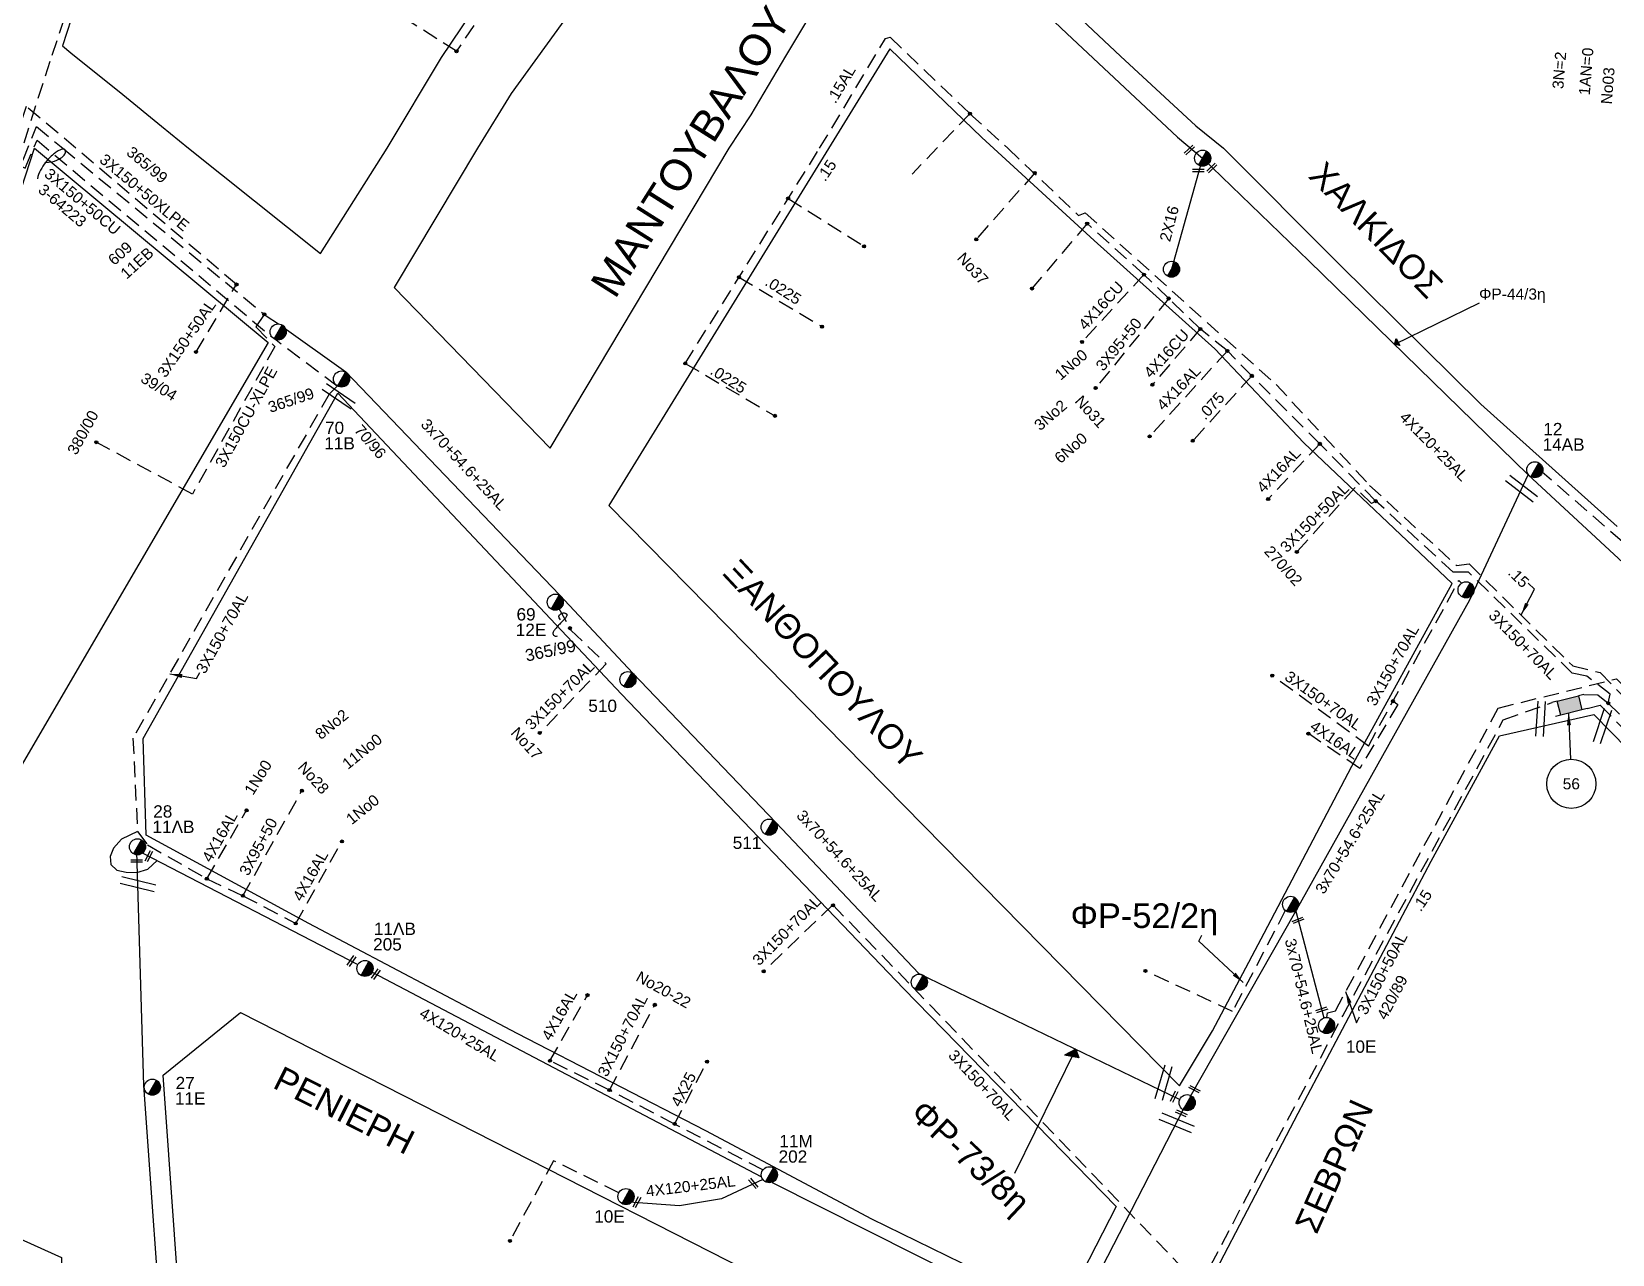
# Model space of a CAD drawing. Header units: millimetres. Extents: x 974 to 2037, y 106 to 580.
# Drawn here: x 1676.8 to 1805.4, y 255 to 354.4 of the extents above; entities that cross this region are included whole.
import ezdxf

# ---------------------------------------------------------------- set-up
doc = ezdxf.new("R2010")
doc.units = ezdxf.units.MM
doc.linetypes.add('DASHED', pattern=[19.05, 12.7, -6.35])
for name, color, linetype in [('Link Box 4 Διευθύνσεων', 7, 'Continuous'), ('Άγνωστα', 7, 'Continuous'), ('Γέφυρες Εναέριου Δικτύου', 7, 'Continuous'), ('Γυμνά εναέρια ΧΤ (1Φ)   2x16AL', 7, 'Continuous'), ('Επιγραφές - Σχήματα', 7, 'Continuous'), ('Καλώδια ΧΤ   3x150+50AL', 7, 'DASHED'), ('Καλώδια ΧΤ   3x150+50CU', 7, 'DASHED'), ('Καλώδια ΧΤ   3x150+70AL', 7, 'DASHED'), ('Καλώδια ΧΤ   3x150AL+50XLPE', 7, 'DASHED'), ('Καλώδια ΧΤ   3x95+50 AL XLPE', 7, 'DASHED'), ('Μηχανική τομή', 7, 'Continuous'), ('Στύλος ΦΜ', 7, 'Continuous'), ('Στύλος ΦΜ @ 1', 7, 'Continuous'), ('Συνδέσεις', 7, 'Continuous'), ('Συνεστραμμένα ΧΤ   3x70+54.6+25 AL', 7, 'SYN_LINE'), ('Συνεστραμμένα ΧΤ   4x120+25 AL', 7, 'SYN_LINE'), ('Τομή', 7, 'Continuous'), ('Υπόβαθρο ΔΕΗ', 7, 'Continuous'), ('Υπόγεια Καλώδια Δικτύου ΧΤ   .15', 7, 'DASHED'), ('Υπόγεια καλώδια Δικτύου ΧΤ και Παρ. ΧΤ - 3X150+70 AL', 7, 'DASHED'), ('Υπόγεια καλώδια Παροχών ΧΤ   .0225', 7, 'DASHED'), ('Υπόγεια καλώδια Παροχών ΧΤ   .075', 7, 'DASHED'), ('Υπόγεια καλώδια Παροχών ΧΤ   .10', 7, 'DASHED'), ('Υπόγεια καλώδια Παροχών ΧΤ   .15', 7, 'DASHED'), ('Υπόγεια καλώδια Παροχών ΧΤ   4x16AL', 7, 'DASHED'), ('Υπόγεια καλώδια Παροχών ΧΤ   4x16CU', 7, 'DASHED'), ('Υπόγεια καλώδια Παροχών ΧΤ   4x25', 7, 'DASHED')]:
    doc.layers.add(name, color=color, linetype=linetype)
doc.styles.get("Standard").update_dxf_attribs({"font": 'arial.ttf'})
doc.linetypes.add('SYN_LINE', pattern='A,0.5,-0.0001,["/\\/\\/\\/",Standard,S=0.1,R=0,X=0,Y=-0.05],-0.25', length=0.7501)
doc.dimstyles.new('ISO-25', dxfattribs={"dimtxt": 2.5, "dimasz": 2.5, "dimexe": 1.25, "dimexo": 0.625, "dimtad": 1, "dimtxsty": 'Standard', "dimcen": 2.5, "dimadec": 0, "dimazin": 0, "dimtfac": 1, "dimtmove": 0, "dimatfit": 3, "dimfxl": 1, "dimarcsym": 0})

# ---------------------------------------------------------------- blocks, each defined once
blk = doc.blocks.new('LINK BOX 4 ΑΝΑΧΩΡΗΣΕΩΝ')
at = {"layer": 'Link Box 4 Διευθύνσεων', "ltscale": 40}
blk.add_hatch(color=256, dxfattribs=at).paths.add_polyline_path([(-3.54, 0), (-3.54, -4.67), (3.54, -4.67), (3.54, 0)])
for p, q in [((-3.54, 0), (-5.33, 0)), ((5.33, 0), (3.54, 0)), ((-3.54, -4.67), (-5.33, -4.67)), ((5.33, -4.67), (3.54, -4.67))]:
    blk.add_line(p, q, dxfattribs=at)
blk.add_lwpolyline([(-3.54, -4.67), (-3.54, 0), (3.54, 0), (3.54, -4.67)], close=True, dxfattribs=at)
blk = doc.blocks.new('ΥΠΑΡΧΩΝ ΤΣΙΜΕΝΤΕΝΙΟΣ ΣΤΥΛΟΣ')
at = {"layer": 'Στύλος ΦΜ'}
blk.add_hatch(color=256, dxfattribs=at).paths.add_polyline_path([(-1.29, -2.28, 0.574793), (2.62, 0, 0.268822), (1.3, 2.27)])
blk.add_line((-1.29, -2.28), (1.3, 2.27), dxfattribs=at)
blk.add_circle((0, 0), 2.62, dxfattribs=at)
at = {"layer": 'Στύλος ΦΜ', "flags": 4}
for tag, p in [('ΑΡΙΘΜΟΣ', (-4.68, 8.05)), ('ΤΥΠΟΣ', (-4.91, 3.03))]:
    blk.add_attdef(tag, p, '', height=4, dxfattribs=at)
blk = doc.blocks.new('_ΣΥΝΔΕΣΗ')
at = {"layer": 'Συνδέσεις', "linetype": 'SYN_LINE', "ltscale": 40}
blk.add_hatch(color=256, dxfattribs=at).paths.add_polyline_path([(0.5, -0.01, 1), (-0.5, -0.01, 1)])
at = {"layer": 'Συνδέσεις'}
blk.add_circle((0, -0.01), 0.5, dxfattribs=at)
blk = doc.blocks.new('ΤΟΜΗ')
at = {"layer": 'Τομή', "ltscale": 40}
for p, q in [((-5.68, 0), (5.68, 0)), ((5.68, -2.33), (-5.68, -2.33))]:
    blk.add_line(p, q, dxfattribs=at)
blk = doc.blocks.new('ΜΗΧΑΝΙΚΗ ΤΟΜΗ')
at = {"layer": 'Μηχανική τομή', "ltscale": 40}
for p, q in [((-1.89, 0.78), (1.89, 0.78)), ((1.89, 0), (-1.89, 0))]:
    blk.add_line(p, q, dxfattribs=at)

msp = doc.modelspace()

# ---------------------------------------------------------------- hatches: boundary and pattern name
at = {"layer": 'Επιγραφές - Σχήματα', "ltscale": 5}
h = msp.add_hatch(color=256, dxfattribs=at)
h.paths.add_polyline_path([(1787.8, 329.46), (1787.66, 328.98), (1787.97, 329.12)])
h.paths.add_polyline_path([(1787.97, 329.12), (1787.66, 328.98), (1788.09, 328.89)])
h = msp.add_hatch(color=256, dxfattribs=at)
h.paths.add_polyline_path([(1761.74, 271.66), (1760.84, 271.16), (1761.44, 271.05)])
h.paths.add_polyline_path([(1761.44, 271.05), (1762, 270.95), (1761.74, 271.66)])

# ---------------------------------------------------------------- linework, layer by layer
at = {"layer": 'Άγνωστα', "color": 30, "linetype": 'DASHED', "ltscale": 0.1}
msp.add_lwpolyline([(1778.78, 282.93), (1774.49, 274.72), (1767.41, 278.02)], dxfattribs=at)
at = {"layer": 'Γέφυρες Εναέριου Δικτύου', "ltscale": 0.1}
msp.add_lwpolyline([(1685.45, 289.36), (1684.14, 288.73), (1683.49, 287.99), (1683.22, 287.32), (1683.28, 286.67), (1683.78, 286.2), (1684.52, 286.05), (1685.41, 286.02), (1686.29, 286.29), (1687.04, 287)], dxfattribs=at)
at = {"layer": 'Γυμνά εναέρια ΧΤ (1Φ)   2x16AL', "color": 173, "ltscale": 14}
msp.add_lwpolyline([(1772.06, 344.12), (1769.53, 335.09)], dxfattribs=at)
at = {"layer": 'Επιγραφές - Σχήματα'}
msp.add_lwpolyline([(1677.91, 343.77), (1678.21, 343.79), (1678.48, 343.83), (1678.71, 343.89), (1678.9, 343.95), (1679.06, 344.03), (1679.2, 344.11), (1679.31, 344.19), (1679.4, 344.28), (1679.48, 344.36), (1679.53, 344.44), (1679.57, 344.51), (1679.59, 344.58), (1679.6, 344.64), (1679.6, 344.69), (1679.6, 344.74), (1679.58, 344.78), (1679.56, 344.81), (1679.53, 344.84), (1679.49, 344.85), (1679.45, 344.86), (1679.41, 344.87), (1679.36, 344.86), (1679.31, 344.85), (1679.25, 344.83), (1679.19, 344.81), (1679.13, 344.78), (1679.06, 344.74), (1678.99, 344.71), (1678.92, 344.66), (1678.84, 344.61), (1678.77, 344.56), (1678.69, 344.5), (1678.61, 344.44), (1678.53, 344.37), (1678.44, 344.29), (1678.35, 344.21), (1678.26, 344.12), (1678.17, 344.01), (1678.07, 343.9), (1677.97, 343.77), (1677.87, 343.63), (1677.76, 343.48), (1677.66, 343.32), (1677.56, 343.15), (1677.48, 342.98), (1677.41, 342.8), (1677.36, 342.62), (1677.33, 342.45)], dxfattribs=at)
at = {"layer": 'Επιγραφές - Σχήματα', "ltscale": 5}
for points in [[(1794.54, 332.34), (1787.66, 328.98), (1787.8, 329.46), (1788.09, 328.89), (1787.66, 328.98)], [(1756.8, 261.56), (1756.8, 261.56), (1756.8, 261.56), (1761.74, 271.66), (1761.74, 271.66), (1760.84, 271.16)], [(1761.74, 271.66), (1762, 270.95), (1760.84, 271.16)]]:
    msp.add_lwpolyline(points, dxfattribs=at)
at = {"layer": 'Επιγραφές - Σχήματα', "ltscale": 0.1}
msp.add_lwpolyline([(1719.85, 306.57), (1719.78, 306.66), (1719.74, 306.74), (1719.72, 306.81), (1719.72, 306.87), (1719.73, 306.91), (1719.75, 306.95), (1719.78, 306.98), (1719.81, 307.01), (1719.85, 307.03), (1719.88, 307.06), (1719.92, 307.08), (1719.95, 307.09), (1719.99, 307.11), (1720.03, 307.12), (1720.07, 307.13), (1720.11, 307.13), (1720.15, 307.13), (1720.19, 307.12), (1720.23, 307.11), (1720.26, 307.1), (1720.3, 307.08), (1720.32, 307.06), (1720.35, 307.03), (1720.36, 307.01), (1720.36, 306.97), (1720.36, 306.94), (1720.35, 306.9), (1720.33, 306.86), (1720.31, 306.82), (1720.28, 306.77), (1720.24, 306.72), (1720.2, 306.68), (1720.16, 306.63), (1720.11, 306.58), (1720.06, 306.52), (1720.01, 306.47), (1719.96, 306.42), (1719.9, 306.36), (1719.84, 306.3), (1719.78, 306.23), (1719.72, 306.17), (1719.66, 306.1), (1719.6, 306.03), (1719.54, 305.97), (1719.49, 305.9), (1719.44, 305.84), (1719.39, 305.78), (1719.35, 305.72), (1719.31, 305.67), (1719.28, 305.62), (1719.26, 305.58), (1719.24, 305.55), (1719.23, 305.51), (1719.23, 305.47), (1719.23, 305.44), (1719.24, 305.4), (1719.26, 305.37), (1719.29, 305.33), (1719.32, 305.3), (1719.37, 305.27), (1719.41, 305.25), (1719.47, 305.24), (1719.53, 305.25), (1719.6, 305.26)], dxfattribs=at)
at = {"layer": 'Επιγραφές - Σχήματα', "color": 7}
msp.add_circle((1802.04, 293.23), 2, dxfattribs=at)
at = {"layer": 'Καλώδια ΧΤ   3x150+50AL', "color": 85, "ltscale": 0.1}
msp.add_lwpolyline([(1690.21, 328.37), (1693.5, 333.85)], dxfattribs=at)
at = {"layer": 'Καλώδια ΧΤ   3x150+50AL', "color": 30, "ltscale": 0.1}
msp.add_lwpolyline([(1782.17, 274.24), (1782.2, 274.6), (1782.2, 274.6), (1782.87, 274.78), (1796.1, 299.4), (1805.72, 301.78), (1822.14, 285.66), (1824.85, 283.07), (1829.59, 288), (1825.41, 291.45), (1822.82, 291.3), (1819.35, 294.36), (1818.11, 295.15), (1817.03, 296.43), (1816.59, 297.56), (1816.6, 298.97), (1816.98, 299.92), (1818.15, 300.68), (1818.6, 300.98), (1819.22, 309), (1819.75, 309.39), (1821.11, 327.12), (1823.86, 327.3)], dxfattribs=at)
at = {"layer": 'Καλώδια ΧΤ   3x150+50AL', "color": 5, "ltscale": 0.1}
for points in [[(1799.48, 318.78), (1808.31, 311.1), (1808.43, 309.83), (1809.53, 309.07), (1810.6, 309.18)], [(1786.14, 316.23), (1785.8, 316.03), (1784.45, 317.33), (1779.72, 312.1)], [(1803.06, 300.49), (1804.19, 300.48), (1805.04, 299.8), (1818.87, 286.14), (1819.31, 285.72), (1820.68, 285.85), (1821.38, 285.54)]]:
    msp.add_lwpolyline(points, dxfattribs=at)
at = {"layer": 'Καλώδια ΧΤ   3x150+50AL', "color": 85, "linetype": 'DASHED', "ltscale": 0.1}
msp.add_lwpolyline([(1803.34, 299.36), (1804.39, 299.64), (1819.13, 284.38), (1819.13, 284.38)], dxfattribs=at)
at = {"layer": 'Καλώδια ΧΤ   3x150+50CU', "color": 1, "ltscale": 0.1}
msp.add_lwpolyline([(1653.98, 328.77), (1659.09, 326.68), (1666.07, 344.93), (1667.63, 349.14), (1676.15, 343.98), (1677.25, 346.7), (1679.37, 344.93), (1695.91, 331.3), (1696.91, 330.65)], dxfattribs=at)
at = {"layer": 'Καλώδια ΧΤ   3x150+50CU', "color": 5, "ltscale": 0.1}
for points in [[(1653.82, 328.23), (1659.59, 326.04), (1666.71, 344.93), (1667.93, 348.31), (1676.31, 343.3), (1677.28, 345.58), (1696.38, 329.59)], [(1701.7, 325.57), (1696.58, 329.42)]]:
    msp.add_lwpolyline(points, dxfattribs=at)
at = {"layer": 'Καλώδια ΧΤ   3x150+70AL', "color": 5, "ltscale": 0.1}
for points in [[(1805.04, 299.8), (1805.2, 300.54), (1803.3, 301.99), (1802.11, 302.23), (1793.68, 310.46), (1792.42, 310.46), (1786.14, 316.23), (1781.59, 320.89), (1776.06, 326.42), (1774.07, 328.45), (1771.87, 330.23), (1769.3, 332.71), (1767.29, 334.66), (1762.67, 338.8)], [(1785.54, 296.31), (1792.9, 309.77), (1793.12, 309.56)]]:
    msp.add_lwpolyline(points, dxfattribs=at)
at = {"layer": 'Καλώδια ΧΤ   3x150+70AL', "color": 5, "linetype": 'DASHED', "ltscale": 0.1}
msp.add_lwpolyline([(1685.45, 289.36), (1686.27, 288.26), (1691.09, 285.52), (1694.02, 284.13), (1698.32, 281.88)], dxfattribs=at)
at = {"layer": 'Καλώδια ΧΤ   3x150+70AL', "color": 133, "linetype": 'DASHED', "ltscale": 0.1}
for points in [[(1736.31, 261.83), (1729.12, 265.56), (1723.83, 268.33), (1718.99, 270.71)], [(1724.59, 259.97), (1719.28, 262.57), (1715.73, 256.06)]]:
    msp.add_lwpolyline(points, dxfattribs=at)
at = {"layer": 'Καλώδια ΧΤ   3x150AL+50XLPE', "color": 85, "ltscale": 0.1}
msp.add_lwpolyline([(1693.5, 333.85), (1680.45, 344.93), (1676.39, 348.32), (1675.28, 344.93), (1672.72, 336.41), (1662.44, 339.32)], dxfattribs=at)
at = {"layer": 'Καλώδια ΧΤ   3x150AL+50XLPE', "color": 1, "linetype": 'DASHED', "ltscale": 0.1}
msp.add_lwpolyline([(1695.76, 331.42), (1695.08, 330.4), (1696.62, 328.81), (1689.92, 316.8), (1682.1, 321.02)], dxfattribs=at)
at = {"layer": 'Καλώδια ΧΤ   3x95+50 AL XLPE', "color": 5, "linetype": 'DASHED', "ltscale": 0.1}
for points in [[(1769.3, 332.71), (1763.36, 325.43)], [(1694.02, 284.13), (1698.82, 292.68)]]:
    msp.add_lwpolyline(points, dxfattribs=at)
at = {"layer": 'Συνεστραμμένα ΧΤ   3x70+54.6+25 AL', "color": 1, "ltscale": 5}
msp.add_lwpolyline([(1697.19, 330.47), (1702.38, 326.74)], dxfattribs=at)
at = {"layer": 'Συνεστραμμένα ΧΤ   3x70+54.6+25 AL', "color": 1, "ltscale": 10}
msp.add_lwpolyline([(1702.38, 326.74), (1719.76, 308.61), (1725.73, 302.23), (1737.35, 290.1), (1748.99, 277.82), (1770.2, 267.57)], dxfattribs=at)
at = {"layer": 'Συνεστραμμένα ΧΤ   3x70+54.6+25 AL', "color": 30, "ltscale": 10}
for points in [[(1771.06, 267.78), (1779.63, 282.88), (1793.8, 308.19), (1798.53, 318.37)], [(1779.63, 282.88), (1781.92, 274.2)]]:
    msp.add_lwpolyline(points, dxfattribs=at)
at = {"layer": 'Συνεστραμμένα ΧΤ   3x70+54.6+25 AL', "color": 6, "ltscale": 10}
msp.add_lwpolyline([(1761.49, 249.24), (1770.58, 266.93)], dxfattribs=at)
at = {"layer": 'Συνεστραμμένα ΧΤ   4x120+25 AL', "color": 173, "ltscale": 10}
for points in [[(1726.78, 403.29), (1734.03, 395.5), (1744.92, 384.61), (1746, 369.23), (1750.39, 364.35), (1761.01, 354.26), (1770.01, 345.82), (1772.06, 344.12)], [(1772.06, 344.12), (1780.69, 335.78), (1798.53, 318.37), (1820.57, 297.96)]]:
    msp.add_lwpolyline(points, dxfattribs=at)
at = {"layer": 'Συνεστραμμένα ΧΤ   4x120+25 AL', "color": 85, "ltscale": 10}
msp.add_lwpolyline([(1685.36, 287.71), (1685.94, 268.69), (1687.66, 244.83), (1688.78, 230.4)], dxfattribs=at)
at = {"layer": 'Συνεστραμμένα ΧΤ   4x120+25 AL', "color": 5, "ltscale": 10}
for points in [[(1685.88, 287.6), (1703.37, 278.53)], [(1704.53, 277.91), (1736.2, 261.26), (1736.2, 261.26)], [(1737.05, 260.82), (1760.36, 249.07)]]:
    msp.add_lwpolyline(points, dxfattribs=at)
at = {"layer": 'Συνεστραμμένα ΧΤ   4x120+25 AL', "color": 133, "ltscale": 5}
msp.add_lwpolyline([(1736.29, 261.06), (1732.95, 259.49), (1729.52, 258.91), (1725.42, 259.22)], dxfattribs=at)
at = {"layer": 'Υπόβαθρο ΔΕΗ'}
for points in [[(1705.74, 344.93), (1710.16, 352.3), (1719.14, 365.65), (1718.04, 366.44), (1713.52, 369.56), (1709.35, 372.44), (1702.9, 376.89), (1697.02, 380.9), (1692.33, 384.03), (1689.96, 385.81), (1687.05, 376.15), (1685.33, 370.58), (1683.81, 365.43), (1681.46, 359.79), (1679.35, 353.26), (1680.02, 352.7), (1684.26, 349.29), (1687.4, 346.73), (1689.59, 344.93), (1700.33, 336.37), (1705.74, 344.93)], [(1733.57, 344.93), (1735.34, 347.64), (1738.17, 352.41), (1741.84, 358.56), (1740.13, 360.16), (1737.16, 362.16), (1735.53, 362.8), (1733.58, 363.17), (1731.89, 363.47), (1729.22, 363.34), (1726.07, 362.27), (1724.17, 360.92), (1715.83, 349.37), (1713.11, 344.93), (1706.33, 333.59), (1719.01, 320.54), (1733.57, 344.93)], [(1759.57, 357.89), (1765.37, 352.43), (1771.52, 346.75), (1773.77, 344.93), (1783.13, 335.53), (1794.69, 324.11), (1805.77, 314.16)], [(1746.63, 353.01), (1723.79, 315.87), (1770.17, 268.67), (1772.87, 273.14), (1777.06, 281.09), (1784.18, 294.66), (1792.34, 309.53), (1780.28, 320.96), (1773.04, 328.62), (1763.25, 337.42), (1754.1, 345.8), (1746.63, 353.01)], [(1686.16, 289.06), (1685.9, 296.92), (1701.73, 325.02), (1724.8, 300.54), (1747.74, 276.58), (1765.02, 258.85), (1760.62, 250.24), (1757.36, 251.87), (1745.16, 257.83), (1731.67, 265), (1716.33, 272.94), (1699.38, 281.87), (1686.16, 289.06)], [(1808.7, 224.24), (1769.06, 245.85), (1779.84, 266.45), (1790.63, 286.94), (1796.21, 297.15), (1803.88, 298.88), (1817.54, 284.95), (1829.07, 273.88), (1829.88, 273.15), (1817.66, 244.53), (1811.87, 231.54), (1808.7, 224.24)], [(1690.34, 230.27), (1687.54, 269.53), (1693.84, 274.63), (1756.96, 242.49), (1736.61, 204.79), (1691.18, 218.92), (1690.34, 230.27)], [(1650.17, 231.83), (1651.34, 238.44), (1664.73, 261.28), (1679.26, 254.71), (1678.96, 226.9), (1676.76, 223.42), (1650.17, 231.83)]]:
    msp.add_lwpolyline(points, dxfattribs=at)
at = {"layer": 'Υπόβαθρο ΔΕΗ', "color": 7}
msp.add_lwpolyline([(1653.79, 256.68, -0.904428), (1649.75, 257.96), (1675.3, 339.44), (1677.07, 344.93), (1696.07, 329.13)], format="xyb", close=True, dxfattribs=at)
at = {"layer": 'Υπόγεια Καλώδια Δικτύου ΧΤ   .15', "color": 173, "ltscale": 0.1}
msp.add_lwpolyline([(1729.99, 327.43), (1740.92, 344.93), (1746.26, 353.86), (1746.65, 353.96), (1753.14, 347.74), (1756.22, 344.93), (1761.96, 339.46), (1762.51, 339.69), (1778.03, 325.71), (1785.64, 317.51), (1792.69, 311), (1793.73, 311.12), (1802.15, 302.82), (1804.39, 302.28), (1815.7, 290.7)], dxfattribs=at)
at = {"layer": 'Υπόγεια Καλώδια Δικτύου ΧΤ   .15', "color": 173, "linetype": 'DASHED', "ltscale": 0.1}
for points in [[(1753.14, 347.74), (1748.43, 342.83)], [(1758.41, 342.92), (1753.65, 337.52)], [(1738.36, 340.85), (1744.53, 336.96)]]:
    msp.add_lwpolyline(points, dxfattribs=at)
at = {"layer": 'Υπόγεια Καλώδια Δικτύου ΧΤ   .15', "color": 5, "linetype": 'DASHED', "ltscale": 0.1}
msp.add_lwpolyline([(1762.67, 338.8), (1758.18, 333.52)], dxfattribs=at)
at = {"layer": 'Υπόγεια Καλώδια Δικτύου ΧΤ   .15', "color": 27, "ltscale": 0.1}
msp.add_lwpolyline([(1746.71, 208.71), (1748.71, 212.08), (1749.6, 213.58), (1751.25, 214.2), (1756.14, 222.59), (1760.15, 230.27), (1764.26, 237.9), (1771.83, 252.4), (1783.45, 274.36), (1796.51, 298.44), (1800.47, 299.85)], dxfattribs=at)
at = {"layer": 'Υπόγεια καλώδια Δικτύου ΧΤ και Παρ. ΧΤ - 3X150+70 AL', "color": 62, "ltscale": 0.1}
for points in [[(1690.16, 386.8), (1703.81, 377.43), (1708.49, 374.16), (1712.87, 371.04), (1720.23, 366), (1711.39, 352.82)], [(1711.39, 352.82), (1703.87, 357.59)]]:
    msp.add_lwpolyline(points, dxfattribs=at)
at = {"layer": 'Υπόγεια καλώδια Δικτύου ΧΤ και Παρ. ΧΤ - 3X150+70 AL', "color": 5, "linetype": 'DASHED', "ltscale": 0.1}
msp.add_lwpolyline([(1701.89, 325.77), (1701.04, 324.94), (1685.08, 296.95), (1685.45, 289.36)], dxfattribs=at)
at = {"layer": 'Υπόγεια καλώδια Δικτύου ΧΤ και Παρ. ΧΤ - 3X150+70 AL', "color": 1, "ltscale": 0.1}
msp.add_lwpolyline([(1719.68, 307.54), (1720.7, 305.73), (1723.56, 303), (1718.1, 297.28)], dxfattribs=at)
at = {"layer": 'Υπόγεια καλώδια Δικτύου ΧΤ και Παρ. ΧΤ - 3X150+70 AL', "color": 5, "ltscale": 0.1}
msp.add_lwpolyline([(1785.54, 296.31), (1777.72, 302.04)], dxfattribs=at)
at = {"layer": 'Υπόγεια καλώδια Δικτύου ΧΤ και Παρ. ΧΤ - 3X150+70 AL', "color": 27, "ltscale": 0.1}
for points in [[(1741.98, 283.39), (1736.37, 277.99)], [(1741.98, 283.39), (1748.52, 276.67), (1771.83, 252.4)]]:
    msp.add_lwpolyline(points, dxfattribs=at)
at = {"layer": 'Υπόγεια καλώδια Δικτύου ΧΤ και Παρ. ΧΤ - 3X150+70 AL', "color": 133, "ltscale": 0.1}
msp.add_lwpolyline([(1723.83, 268.33), (1727.52, 275.26)], dxfattribs=at)
at = {"layer": 'Υπόγεια καλώδια Παροχών ΧΤ   .0225', "color": 173, "linetype": 'DASHED', "ltscale": 0.1}
for points in [[(1734.36, 334.44), (1741.12, 330.42)], [(1729.99, 327.43), (1737.28, 323.17)]]:
    msp.add_lwpolyline(points, dxfattribs=at)
at = {"layer": 'Υπόγεια καλώδια Παροχών ΧΤ   .075', "color": 5, "linetype": 'DASHED', "ltscale": 0.1}
msp.add_lwpolyline([(1776.06, 326.42), (1771.26, 321.14)], dxfattribs=at)
at = {"layer": 'Υπόγεια καλώδια Παροχών ΧΤ   .10', "color": 62, "ltscale": 0.1}
msp.add_lwpolyline([(1664.88, 350.96), (1664.46, 349.31), (1664.17, 349.31), (1663.99, 349.57), (1665.77, 355.66), (1668.01, 354.97), (1666.8, 350.9), (1676.23, 345.37), (1676.23, 345.37), (1678.5, 352.49), (1684.27, 369.56), (1687.77, 381.23), (1689.29, 386.65), (1689.57, 386.89), (1689.91, 386.9), (1690.16, 386.8)], dxfattribs=at)
at = {"layer": 'Υπόγεια καλώδια Παροχών ΧΤ   4x16AL', "color": 5, "linetype": 'DASHED', "ltscale": 0.1}
for points in [[(1774.07, 328.45), (1767.75, 321.49)], [(1691.09, 285.52), (1694.32, 291.08)], [(1698.32, 281.88), (1702.07, 288.55)]]:
    msp.add_lwpolyline(points, dxfattribs=at)
at = {"layer": 'Υπόγεια καλώδια Παροχών ΧΤ   4x16AL', "color": 5, "ltscale": 0.1}
for points in [[(1781.59, 320.89), (1777.39, 316.4)], [(1787.54, 299.96), (1787.92, 299.68), (1784.83, 294.49), (1780.66, 297.32)]]:
    msp.add_lwpolyline(points, dxfattribs=at)
at = {"layer": 'Υπόγεια καλώδια Παροχών ΧΤ   4x16AL', "color": 133, "ltscale": 0.1}
msp.add_lwpolyline([(1718.99, 270.71), (1722.04, 276.05)], dxfattribs=at)
at = {"layer": 'Υπόγεια καλώδια Παροχών ΧΤ   4x16CU', "color": 5, "linetype": 'DASHED', "ltscale": 0.1}
for points in [[(1767.29, 334.66), (1762.26, 329.18)], [(1771.87, 330.23), (1767.98, 325.7)]]:
    msp.add_lwpolyline(points, dxfattribs=at)
at = {"layer": 'Υπόγεια καλώδια Παροχών ΧΤ   4x25', "color": 133, "ltscale": 0.1}
msp.add_lwpolyline([(1729.12, 265.56), (1731.76, 270.64)], dxfattribs=at)

# ---------------------------------------------------------------- block references
at = {"layer": 'Link Box 4 Διευθύνσεων', "xscale": 0.2500000000000046, "yscale": 0.2500000000000046, "zscale": 0.2500000000000046, "rotation": 13.89770086850146}
msp.add_blockref('LINK BOX 4 ΑΝΑΧΩΡΗΣΕΩΝ', (1801.76, 300.17), dxfattribs=at)
at = {"layer": 'Μηχανική τομή'}
for p, xscale, yscale, zscale, rotation in [((1771.04, 344.72), 0.250000000000047, 0.250000000000047, 0.250000000000047, 43.02954374544701), ((1772.88, 343.25), 0.250000000000047, 0.250000000000047, 0.250000000000047, 43.02954374544701), ((1686.46, 287.3), 0.2500000000000305, 0.2500000000000305, 0.2500000000000305, 61.7941600148408), ((1779.85, 282.04), 0.2500000000000054, 0.2500000000000054, 0.2500000000000054, 22.29257592653635), ((1702.93, 278.76), 0.2500000000000157, 0.2500000000000157, 0.2500000000000157, 56.35707247129926), ((1704.92, 277.7), 0.2499999999999936, 0.2499999999999936, 0.2499999999999936, 55.46759610790929), ((1781.78, 274.75), 0.2500000000000153, 0.2500000000000153, 0.2500000000000153, 18.33634365540224), ((1771.36, 268.31), 0.2499999999999729, 0.2499999999999729, 0.2499999999999729, 332.333775946315), ((1769.83, 267.75), 0.2500000000001329, 0.2500000000001329, 0.2500000000001329, 63.47918825618607), ((1770.28, 266.34), 0.2500000000000076, 0.2500000000000076, 0.2500000000000076, 336.3448400764061), ((1735.45, 260.67), 0.2500000000000091, 0.2500000000000091, 0.2500000000000091, 310.176184477937), ((1726.14, 259.16), 0.2500000000000616, 0.2500000000000616, 0.2500000000000616, 61.49844407495059)]:
    msp.add_blockref('ΜΗΧΑΝΙΚΗ ΤΟΜΗ', p, dxfattribs=dict(at, xscale=xscale, yscale=yscale, zscale=zscale, rotation=rotation))
at = {"layer": 'Μηχανική τομή', "xscale": 0.25, "yscale": 0.25, "zscale": 0.25}
for p in [(1771.7, 343.02), (1685.38, 286.87)]:
    msp.add_blockref('ΜΗΧΑΝΙΚΗ ΤΟΜΗ', p, dxfattribs=at)
at = {"layer": 'Στύλος ΦΜ @ 1', "ltscale": 40, "xscale": 0.25, "yscale": 0.25, "zscale": 0.25}
for p in [(1772.06, 344.12), (1769.53, 335.09), (1696.89, 329.99), (1793.48, 309.01), (1779.21, 283.43), (1749.02, 277.1), (1770.8, 267.3)]:
    msp.add_blockref('ΥΠΑΡΧΩΝ ΤΣΙΜΕΝΤΕΝΙΟΣ ΣΤΥΛΟΣ', p, dxfattribs=at)
at = {"layer": 'Στύλος ΦΜ @ 1', "ltscale": 40}
ref = msp.add_blockref('ΥΠΑΡΧΩΝ ΤΣΙΜΕΝΤΕΝΙΟΣ ΣΤΥΛΟΣ', (1702.04, 326.16), dxfattribs=dict(at, xscale=0.25, yscale=0.25, zscale=0.25))
ref.add_attrib('ΤΥΠΟΣ', '11B', (1700.64, 320.43), dxfattribs={"layer": 'Στύλος ΦΜ', "height": 1, "flags": 4})
ref.add_attrib('ΑΡΙΘΜΟΣ', '70', (1700.7, 321.69), dxfattribs={"layer": 'Στύλος ΦΜ', "height": 1, "flags": 4})
ref = msp.add_blockref('ΥΠΑΡΧΩΝ ΤΣΙΜΕΝΤΕΝΙΟΣ ΣΤΥΛΟΣ', (1799.07, 318.78), dxfattribs=dict(at, xscale=0.25, yscale=0.25, zscale=0.25))
ref.add_attrib('ΤΥΠΟΣ', '14AB', (1799.7, 320.33), dxfattribs={"layer": 'Στύλος ΦΜ', "height": 1, "flags": 4})
ref.add_attrib('ΑΡΙΘΜΟΣ', '12', (1799.76, 321.59), dxfattribs={"layer": 'Στύλος ΦΜ', "height": 1, "flags": 4})
ref = msp.add_blockref('ΥΠΑΡΧΩΝ ΤΣΙΜΕΝΤΕΝΙΟΣ ΣΤΥΛΟΣ', (1719.42, 308.01), dxfattribs=dict(at, xscale=0.25, yscale=0.25, zscale=0.25))
ref.add_attrib('ΤΥΠΟΣ', '12E', (1716.21, 305.26), dxfattribs={"layer": 'Στύλος ΦΜ', "height": 1, "flags": 4})
ref.add_attrib('ΑΡΙΘΜΟΣ', '69', (1716.27, 306.52), dxfattribs={"layer": 'Στύλος ΦΜ', "height": 1, "flags": 4})
ref = msp.add_blockref('ΥΠΑΡΧΩΝ ΤΣΙΜΕΝΤΕΝΙΟΣ ΣΤΥΛΟΣ', (1725.33, 301.71), dxfattribs=dict(at, xscale=0.25, yscale=0.25, zscale=0.25))
ref.add_attrib('ΤΥΠΟΣ', '510', (1722.11, 299.08), dxfattribs={"layer": 'Στύλος ΦΜ', "height": 1, "flags": 4})
ref = msp.add_blockref('ΥΠΑΡΧΩΝ ΤΣΙΜΕΝΤΕΝΙΟΣ ΣΤΥΛΟΣ', (1685.45, 288.11), dxfattribs=dict(at, xscale=0.25, yscale=0.25, zscale=0.25))
ref.add_attrib('ΤΥΠΟΣ', '11ΛB', (1686.67, 289.24), dxfattribs={"layer": 'Στύλος ΦΜ', "height": 1, "flags": 4})
ref.add_attrib('ΑΡΙΘΜΟΣ', '28', (1686.73, 290.49), dxfattribs={"layer": 'Στύλος ΦΜ', "height": 1, "flags": 4})
ref = msp.add_blockref('ΥΠΑΡΧΩΝ ΤΣΙΜΕΝΤΕΝΙΟΣ ΣΤΥΛΟΣ', (1736.81, 289.71), dxfattribs=dict(at, xscale=0.25, yscale=0.25, zscale=0.25))
ref.add_attrib('ΤΥΠΟΣ', '511', (1733.85, 287.94), dxfattribs={"layer": 'Στύλος ΦΜ', "height": 1, "flags": 4})
ref = msp.add_blockref('ΥΠΑΡΧΩΝ ΤΣΙΜΕΝΤΕΝΙΟΣ ΣΤΥΛΟΣ', (1703.95, 278.22), dxfattribs=dict(at, xscale=0.25, yscale=0.25, zscale=0.25))
ref.add_attrib('ΤΥΠΟΣ', '205', (1704.61, 279.68), dxfattribs={"layer": 'Στύλος ΦΜ', "height": 1, "flags": 4})
ref.add_attrib('ΑΡΙΘΜΟΣ', '11ΛB', (1704.67, 280.94), dxfattribs={"layer": 'Στύλος ΦΜ', "height": 1, "flags": 4})
ref = msp.add_blockref('ΥΠΑΡΧΩΝ ΤΣΙΜΕΝΤΕΝΙΟΣ ΣΤΥΛΟΣ', (1782.14, 273.58), dxfattribs=dict(at, xscale=0.25, yscale=0.25, zscale=0.25))
ref.add_attrib('ΤΥΠΟΣ', '10E', (1783.71, 271.36), dxfattribs={"layer": 'Στύλος ΦΜ', "height": 1, "flags": 4})
ref = msp.add_blockref('ΥΠΑΡΧΩΝ ΤΣΙΜΕΝΤΕΝΙΟΣ ΣΤΥΛΟΣ', (1686.66, 268.56), dxfattribs=dict(at, xscale=0.25, yscale=0.25, zscale=0.25))
ref.add_attrib('ΤΥΠΟΣ', '11E', (1688.49, 267.15), dxfattribs={"layer": 'Στύλος ΦΜ', "height": 1, "flags": 4})
ref.add_attrib('ΑΡΙΘΜΟΣ', '27', (1688.55, 268.4), dxfattribs={"layer": 'Στύλος ΦΜ', "height": 1, "flags": 4})
ref = msp.add_blockref('ΥΠΑΡΧΩΝ ΤΣΙΜΕΝΤΕΝΙΟΣ ΣΤΥΛΟΣ', (1736.83, 261.44), dxfattribs=dict(at, xscale=0.25, yscale=0.25, zscale=0.25))
ref.add_attrib('ΤΥΠΟΣ', '202', (1737.58, 262.42), dxfattribs={"layer": 'Στύλος ΦΜ', "height": 1, "flags": 4})
ref.add_attrib('ΑΡΙΘΜΟΣ', '11M', (1737.64, 263.68), dxfattribs={"layer": 'Στύλος ΦΜ', "height": 1, "flags": 4})
ref = msp.add_blockref('ΥΠΑΡΧΩΝ ΤΣΙΜΕΝΤΕΝΙΟΣ ΣΤΥΛΟΣ', (1725.17, 259.66), dxfattribs=dict(at, xscale=0.25, yscale=0.25, zscale=0.25))
ref.add_attrib('ΤΥΠΟΣ', '10E', (1722.59, 257.55), dxfattribs={"layer": 'Στύλος ΦΜ', "height": 1, "flags": 4})
at = {"layer": 'Συνδέσεις', "xscale": 0.25, "yscale": 0.25, "zscale": 0.25}
for p in [(1711.39, 352.82), (1753.14, 347.74), (1758.41, 342.92), (1738.36, 340.85), (1762.67, 338.8), (1744.53, 336.96), (1753.65, 337.52), (1734.36, 334.44), (1767.29, 334.66), (1693.5, 333.85), (1758.18, 333.52), (1769.3, 332.71), (1695.76, 331.42), (1741.12, 330.42), (1771.87, 330.23), (1762.26, 329.18), (1690.21, 328.37), (1774.07, 328.45), (1729.99, 327.43), (1776.06, 326.42), (1763.36, 325.43), (1767.98, 325.7), (1737.28, 323.17), (1767.75, 321.49), (1682.1, 321.02), (1771.26, 321.14), (1781.59, 320.89), (1777.39, 316.4), (1786.14, 316.23), (1779.72, 312.1), (1720.61, 305.9), (1777.72, 302.04), (1787.54, 299.96), (1805.04, 299.8), (1718.16, 297.38), (1780.66, 297.32), (1698.82, 292.68), (1694.32, 291.08), (1702.07, 288.55), (1691.09, 285.52), (1694.02, 284.13), (1742.01, 283.36), (1698.32, 281.88), (1736.37, 277.99), (1767.41, 278.02), (1722.04, 276.05), (1727.52, 275.26), (1718.99, 270.71), (1731.76, 270.64), (1723.83, 268.33), (1729.14, 265.58), (1715.73, 256.06)]:
    msp.add_blockref('_ΣΥΝΔΕΣΗ', p, dxfattribs=at)
at = {"layer": 'Τομή'}
for p, xscale, yscale, zscale, rotation in [((1701.98, 324.99), 0.2500000000000094, 0.2500000000000094, 0.2500000000000094, 325.39551366673), ((1798.16, 317.47), 0.2500000000000141, 0.2500000000000141, 0.2500000000000141, 322.2476939386826), ((1799.83, 298.5), 0.2499999999998181, 0.2499999999998181, 0.2499999999998181, 266.6191695614002), ((1804.29, 298.03), 0.2499999999999628, 0.2499999999999628, 0.2499999999999628, 71.25930153795717), ((1685.57, 285.36), 0.2500000000000052, 0.2500000000000052, 0.2500000000000052, 346.2344448940332), ((1768.61, 269.01), 0.2499999999999435, 0.2499999999999435, 0.2499999999999435, 73.7849872449266), ((1770.07, 265.93), 0.2500000000000105, 0.2500000000000105, 0.2500000000000105, 337.7587475542317)]:
    msp.add_blockref('ΤΟΜΗ', p, dxfattribs=dict(at, xscale=xscale, yscale=yscale, zscale=zscale, rotation=rotation))

# ---------------------------------------------------------------- texts
at = {"layer": 'Γυμνά εναέρια ΧΤ (1Φ)   2x16AL', "color": 7, "insert": (1768.54, 337.49), "char_height": 0.9, "width": 84.1859, "attachment_point": 1, "rotation": 75.6116}
msp.add_mtext('2X16', dxfattribs=at)
at = {"layer": 'Επιγραφές - Σχήματα', "ltscale": 0.1, "attachment_point": 1}
for s, insert, char_height, width, rotation in [('ΜΑΝΤΟΥΒΑΛΟΥ', (1722.17, 333.93), 2.5, 12.9337, 57.6625), ('ΧΑΛΚΙΔΟΣ', (1782.02, 344), 2, 13.6915, 314.1621), ('ΞΑΝΘΟΠΟΥΛΟΥ', (1734.4, 311.67), 2, 27.6397, 313.1234), ('ΡΕΝΙΕΡΗ', (1697.25, 270.34), 2, 27.6397, 333.1723), ('ΣΕΒΡΩΝ', (1779.5, 257.33), 2, 27.6397, 65.8704)]:
    msp.add_mtext(s, dxfattribs=dict(at, insert=insert, char_height=char_height, width=width, rotation=rotation))
at = {"layer": 'Επιγραφές - Σχήματα', "color": 7, "char_height": 0.9, "width": 84.1859, "attachment_point": 1}
for s, insert, rotation in [('3N=2', (1800.49, 349.79), 85.4091), ('1AN=0', (1802.64, 349.28), 85.4091), ('No03', (1804.43, 348.55), 85.4091), ('3-64223', (1677.88, 342.11), 319.728), ('No37', (1752.7, 336.56), 312.1391), ('1No0', (1759.93, 326.69), 40.8794), ('39/04', (1686.1, 326.74), 328.3751), ('365/99', (1695.97, 324.25), 18.6492), ('3No2', (1758.26, 322.58), 40.8794), ('No31', (1762.27, 324.92), 312.1391), ('380/00', (1679.69, 320.34), 61.3286), ('70/96', (1703.7, 322.55), 310.6461), ('6No0', (1759.91, 319.91), 40.8794), ('270/02', (1777.67, 312.7), 312.1391), ('{\\H1.083x;\\C256;365/99}', (1716.89, 304.13), 11.8635), ('No17', (1716.41, 297.94), 312.1391), ('No28', (1699.09, 295.14), 312.1391), ('No20-22', (1726.33, 278.05), 331.1209), ('420/89', (1786.18, 274.38), 62.182)]:
    msp.add_mtext(s, dxfattribs=dict(at, insert=insert, rotation=rotation))
at = {"layer": 'Επιγραφές - Σχήματα', "ltscale": 5, "attachment_point": 1}
for s, insert, char_height, width, rotation in [('609\\P11ΕΒ', (1682.96, 336.01), 0.9, 2.1065, 42.2035), ('ΦΡ-73/8η', (1749.49, 267.73), 2, 4.41, 316.7022)]:
    msp.add_mtext(s, dxfattribs=dict(at, insert=insert, char_height=char_height, width=width, rotation=rotation))
for s, insert, char_height, width in [('ΦΡ-44/3η', (1794.54, 333.52), 0.9, 2.4766), ('ΦΡ-52/2η', (1761.32, 283.51), 2, 2.2533)]:
    msp.add_mtext(s, dxfattribs=dict(at, insert=insert, char_height=char_height, width=width))
at = {"layer": 'Επιγραφές - Σχήματα', "char_height": 0.9, "width": 8.5591, "attachment_point": 5}
for s, insert, rotation in [('8No2', (1701.25, 298.07), 38.937), ('11No0', (1703.72, 295.87), 38.937), ('1No0', (1695.26, 293.76), 58.1568), ('1No0', (1703.76, 291.15), 38.937)]:
    msp.add_mtext(s, dxfattribs=dict(at, insert=insert, rotation=rotation))
at = {"layer": 'Επιγραφές - Σχήματα', "color": 7, "insert": (1802.04, 293.23), "char_height": 0.9, "width": 1.7866, "attachment_point": 5}
msp.add_mtext('56', dxfattribs=at)
at = {"layer": 'Καλώδια ΧΤ   3x150+50AL', "color": 7, "char_height": 0.9, "width": 84.1859, "attachment_point": 1}
for insert, rotation in [((1686.99, 326.71), 55.3444), ((1778.27, 312.61), 45.3585), ((1784.57, 274.78), 62.3999)]:
    msp.add_mtext('3X150+50AL', dxfattribs=dict(at, insert=insert, rotation=rotation))
at = {"layer": 'Καλώδια ΧΤ   3x150+50CU', "color": 7, "insert": (1678.38, 343.39), "char_height": 0.9, "width": 84.1859, "attachment_point": 1, "rotation": 319.728}
msp.add_mtext('3X150+50CU', dxfattribs=at)
at = {"layer": 'Καλώδια ΧΤ   3x150+70AL', "color": 7, "char_height": 0.9, "width": 84.1859, "attachment_point": 1}
for insert, rotation in [((1795.89, 307.49), 314.2883), ((1785.32, 299.93), 60.5536)]:
    msp.add_mtext('3X150+70AL', dxfattribs=dict(at, insert=insert, rotation=rotation))
at = {"layer": 'Καλώδια ΧΤ   3x150AL+50XLPE', "color": 7, "char_height": 0.9, "width": 84.1859, "attachment_point": 1}
for s, insert, rotation in [('365/99', (1685.05, 345.16), 320.2212), ('3X150+50XLPE', (1682.86, 344.56), 320.2212), ('3X150CU-XLPE', (1691.71, 319.3), 61.3286)]:
    msp.add_mtext(s, dxfattribs=dict(at, insert=insert, rotation=rotation))
at = {"layer": 'Καλώδια ΧΤ   3x95+50 AL XLPE', "color": 7, "char_height": 0.9, "width": 84.1859, "attachment_point": 1}
for insert, rotation in [((1763.29, 327.3), 50.9175), ((1693.67, 286.11), 61.5925)]:
    msp.add_mtext('3X95+50', dxfattribs=dict(at, insert=insert, rotation=rotation))
at = {"layer": 'Συνεστραμμένα ΧΤ   3x70+54.6+25 AL', "color": 7, "char_height": 0.9, "width": 84.1859, "attachment_point": 1}
for insert, rotation in [((1709.08, 323.03), 312.8285), ((1781.16, 284.66), 58.7051), ((1739.63, 291.21), 312.8285), ((1779.61, 280.74), 283.5428)]:
    msp.add_mtext('3x70+54.6+25AL', dxfattribs=dict(at, insert=insert, rotation=rotation))
at = {"layer": 'Συνεστραμμένα ΧΤ   4x120+25 AL', "color": 7, "char_height": 0.9, "width": 84.1859, "attachment_point": 1}
for insert, rotation in [((1788.64, 323.6), 314.5404), ((1708.75, 275.1), 329.3097), ((1726.75, 260.54), 6.7595)]:
    msp.add_mtext('4X120+25AL', dxfattribs=dict(at, insert=insert, rotation=rotation))
at = {"layer": 'Υπόγεια Καλώδια Δικτύου ΧΤ   .15', "color": 7, "char_height": 0.9, "width": 84.1859, "attachment_point": 1}
for insert, rotation in [((1740.62, 342.66), 56.0922), ((1797.45, 310.97), 315.5653), ((1789.05, 283.28), 56.0922)]:
    msp.add_mtext('.15', dxfattribs=dict(at, insert=insert, rotation=rotation))
at = {"layer": 'Υπόγεια καλώδια Δικτύου ΧΤ και Παρ. ΧΤ - 3X150+70 AL', "color": 7, "char_height": 0.9, "width": 84.1859, "attachment_point": 1}
for insert, rotation in [((1690.15, 302.55), 60.8843), ((1716.88, 298.18), 44.881), ((1779.17, 302.49), 324.5924), ((1735.36, 279.01), 45.5037), ((1722.82, 269.74), 62.5912), ((1751.97, 271.71), 313.1975)]:
    msp.add_mtext('3X150+70AL', dxfattribs=dict(at, insert=insert, rotation=rotation))
at = {"layer": 'Υπόγεια καλώδια Παροχών ΧΤ   .0225', "color": 7, "char_height": 0.9, "width": 84.1859, "attachment_point": 1, "rotation": 327.5469}
for insert in [(1736.88, 334.6), (1732.42, 327.38)]:
    msp.add_mtext('.0225', dxfattribs=dict(at, insert=insert))
at = {"layer": 'Υπόγεια καλώδια Παροχών ΧΤ   .075', "color": 7, "insert": (1771.61, 323.37), "char_height": 0.9, "width": 84.1859, "attachment_point": 1, "rotation": 47.9263}
msp.add_mtext('.075', dxfattribs=at)
at = {"layer": 'Υπόγεια καλώδια Παροχών ΧΤ   .15', "color": 7, "insert": (1741.43, 348.96), "char_height": 0.9, "width": 84.1859, "attachment_point": 1, "rotation": 59.0839}
msp.add_mtext('.15AL', dxfattribs=at)
at = {"layer": 'Υπόγεια καλώδια Παροχών ΧΤ   4x16AL', "color": 7, "char_height": 0.9, "width": 84.1859, "attachment_point": 1}
for insert, rotation in [((1768.23, 324.15), 46.0774), ((1776.36, 317.45), 46.0774), ((1781.21, 298.45), 325.5485), ((1690.64, 287.22), 60.402), ((1698.01, 284.05), 60.402), ((1718.25, 272.71), 60.402)]:
    msp.add_mtext('4X16AL', dxfattribs=dict(at, insert=insert, rotation=rotation))
at = {"layer": 'Υπόγεια καλώδια Παροχών ΧΤ   4x16CU', "color": 7, "char_height": 0.9, "width": 84.1859, "attachment_point": 1, "rotation": 47.9594}
for insert in [(1761.87, 330.67), (1767.19, 326.77)]:
    msp.add_mtext('4X16CU', dxfattribs=dict(at, insert=insert))
at = {"layer": 'Υπόγεια καλώδια Παροχών ΧΤ   4x25', "color": 7, "insert": (1728.76, 267.29), "char_height": 0.9, "width": 84.1859, "attachment_point": 1, "rotation": 62.5376}
msp.add_mtext('4X25', dxfattribs=at)

# ---------------------------------------------------------------- leaders
at = {"layer": 'Επιγραφές - Σχήματα', "ltscale": 0.1}
for points in [[(1797.97, 306.99), (1799.04, 309.08), (1798.54, 309.55)], [(1775.36, 277.07), (1771.75, 280.45), (1771.99, 280.93)], [(1783.69, 276.35), (1784.57, 273.8), (1784.81, 274.28)]]:
    msp.add_leader(points, dimstyle='ISO-25', override={"dimasz": 1, "dimgap": 0.625, "dimtad": 0}, dxfattribs=at)
at = {"layer": 'Επιγραφές - Σχήματα'}
msp.add_leader([(1688.09, 302.17), (1690.26, 301.79), (1690.51, 302.28)], dimstyle='ISO-25', override={"dimasz": 1, "dimgap": 0.625, "dimtad": 0}, dxfattribs=at)
at = {"layer": 'Επιγραφές - Σχήματα', "color": 7}
msp.add_leader([(1801.81, 299), (1801.96, 295.23)], dimstyle='ISO-25', override={"dimasz": 1, "dimgap": 0.625, "dimtad": 0}, dxfattribs=at)

doc.saveas('drawing.dxf')
